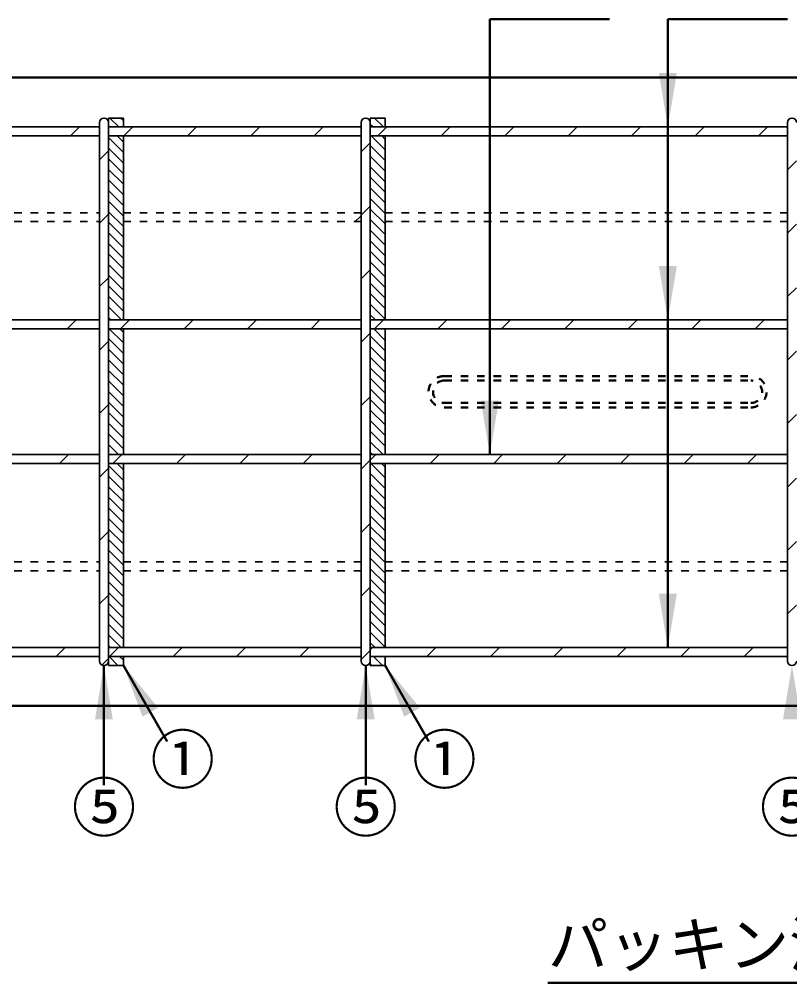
# Model space of a CAD drawing. Units: millimetres, scale not verified. Extents: x 100 to 4105, y 100 to 2870.
# Drawn here: x 3278 to 3793, y 1854 to 2498 of the extents above; entities that cross this region are included whole.
import ezdxf
from ezdxf.enums import TextEntityAlignment as Align

# ---------------------------------------------------------------- set-up
doc = ezdxf.new("R2010")
doc.units = ezdxf.units.MM
doc.header["$LTSCALE"] = 5
doc.linetypes.add('USER1', pattern=[2.2, 1, -1.2])
doc.layers.add('V-nasSTD', color=7, linetype='Continuous', lineweight=35)
doc.styles.add('ＭＳ ゴシック', font='')
doc.styles.get('ＭＳ ゴシック').set_extended_font_data('MS Gothic')

msp = doc.modelspace()

# ---------------------------------------------------------------- hatches: boundary and pattern name
at = {"layer": 'V-nasSTD'}
for points in [[(3717.761, 2461.614), (3711.761, 2425.614), (3705.761, 2461.614)], [(3717.761, 2332.614), (3711.761, 2296.614), (3705.761, 2332.614)], [(3598.761, 2242.614), (3592.761, 2206.614), (3586.761, 2242.614)], [(3717.761, 2113.614), (3711.761, 2077.614), (3705.761, 2113.614)], [(3340.761, 2029.614), (3334.761, 2065.614), (3328.761, 2029.614)], [(3370.957, 2037.437), (3347.761, 2065.614), (3360.565, 2031.437)], [(3515.761, 2029.614), (3509.761, 2065.614), (3503.761, 2029.614)], [(3545.957, 2037.437), (3522.761, 2065.614), (3535.565, 2031.437)], [(3800.761, 2029.614), (3794.761, 2065.614), (3788.761, 2029.614)]]:
    msp.add_hatch(color=256, dxfattribs=at).paths.add_polyline_path(points)

# ---------------------------------------------------------------- linework, layer by layer
at = {"layer": 'V-nasSTD', "lineweight": 50}
for p, q in [((3592.761, 2497.614), (3592.761, 2206.614)), ((3592.761, 2497.614), (3672.761, 2497.614)), ((3711.761, 2497.614), (3711.761, 2077.614)), ((3711.761, 2497.614), (3791.761, 2497.614)), ((3914.761, 2458.614), (1914.761, 2458.614)), ((3334.761, 1985.664), (3334.761, 2065.614)), ((3377.051, 2014.882), (3347.761, 2065.614)), ((3509.761, 1985.664), (3509.761, 2065.614)), ((3552.051, 2014.882), (3522.761, 2065.614)), ((1914.761, 2038.614), (3914.761, 2038.614)), ((3631.554, 1853.565), (3914.761, 1853.565))]:
    msp.add_line(p, q, dxfattribs=at)
at = {"layer": 'V-nasSTD'}
for p, q in [((3331.761, 2428.614), (3331.761, 2068.614)), ((3347.761, 2431.614), (3337.761, 2431.614)), ((3337.761, 2431.614), (3337.761, 2428.614)), ((3337.761, 2428.614), (3337.761, 2068.614)), ((3338.78, 2431.614), (3344.78, 2425.614)), ((3345.852, 2431.614), (3347.761, 2429.705)), ((3347.761, 2431.614), (3347.761, 2425.614)), ((3506.761, 2428.614), (3506.761, 2068.614)), ((3522.761, 2431.614), (3512.761, 2431.614)), ((3512.761, 2431.614), (3512.761, 2428.614)), ((3512.761, 2428.614), (3512.761, 2068.614)), ((3515.557, 2431.614), (3521.557, 2425.614)), ((3522.628, 2431.614), (3522.761, 2431.481)), ((3522.761, 2431.614), (3522.761, 2425.614)), ((3791.761, 2428.614), (3791.761, 2068.614)), ((3022.761, 2425.614), (3331.761, 2425.614)), ((3312.405, 2419.614), (3318.405, 2425.614)), ((3337.761, 2425.614), (3506.761, 2425.614)), ((3348.141, 2419.614), (3354.141, 2425.614)), ((3390.568, 2419.614), (3396.568, 2425.614)), ((3432.994, 2419.614), (3438.994, 2425.614)), ((3475.42, 2419.614), (3481.42, 2425.614)), ((3512.761, 2427.339), (3514.486, 2425.614)), ((3512.761, 2425.614), (3791.761, 2425.614)), ((3523.847, 2425.614), (3517.847, 2419.614)), ((3560.273, 2419.614), (3566.273, 2425.614)), ((3602.7, 2419.614), (3608.7, 2425.614)), ((3645.126, 2419.614), (3651.126, 2425.614)), ((3687.552, 2419.614), (3693.552, 2425.614)), ((3729.979, 2419.614), (3735.979, 2425.614)), ((3772.405, 2419.614), (3778.405, 2425.614)), ((3022.761, 2419.614), (3331.761, 2419.614)), ((3337.761, 2419.614), (3506.761, 2419.614)), ((3337.761, 2418.491), (3347.761, 2408.491)), ((3343.709, 2419.614), (3347.761, 2415.562)), ((3347.761, 2419.614), (3347.761, 2296.614)), ((3512.761, 2419.614), (3791.761, 2419.614)), ((3513.415, 2419.614), (3522.761, 2410.268)), ((3520.486, 2419.614), (3522.761, 2417.339)), ((3522.761, 2419.614), (3522.761, 2296.614)), ((3337.761, 2409.734), (3331.761, 2403.734)), ((3337.761, 2411.42), (3347.761, 2401.42)), ((3512.761, 2415.029), (3506.761, 2409.029)), ((3512.761, 2413.197), (3522.761, 2403.197)), ((3337.761, 2404.349), (3347.761, 2394.349)), ((3512.761, 2406.126), (3522.761, 2396.126)), ((3797.761, 2403.044), (3791.761, 2397.044)), ((3337.761, 2397.278), (3347.761, 2387.278)), ((3512.761, 2399.055), (3522.761, 2389.055)), ((3337.761, 2390.207), (3347.761, 2380.207)), ((3512.761, 2391.984), (3522.761, 2381.984)), ((3337.761, 2383.136), (3347.761, 2373.136)), ((3512.761, 2384.913), (3522.761, 2374.913)), ((3512.761, 2377.842), (3522.761, 2367.842)), ((3337.761, 2376.065), (3347.761, 2366.065)), ((3512.761, 2372.602), (3506.761, 2366.602)), ((3512.761, 2370.771), (3522.761, 2360.771)), ((3337.761, 2367.308), (3331.761, 2361.308)), ((3337.761, 2368.994), (3347.761, 2358.994)), ((3512.761, 2363.699), (3522.761, 2353.699)), ((3337.761, 2361.923), (3347.761, 2351.923)), ((3797.761, 2360.617), (3791.761, 2354.617)), ((3337.761, 2354.852), (3347.761, 2344.852)), ((3512.761, 2356.628), (3522.761, 2346.628)), ((3337.761, 2347.781), (3347.761, 2337.781)), ((3512.761, 2349.557), (3522.761, 2339.557)), ((3337.761, 2340.71), (3347.761, 2330.71)), ((3512.761, 2342.486), (3522.761, 2332.486)), ((3337.761, 2333.638), (3347.761, 2323.638)), ((3512.761, 2335.415), (3522.761, 2325.415)), ((3337.761, 2326.567), (3347.761, 2316.567)), ((3512.761, 2330.176), (3506.761, 2324.176)), ((3512.761, 2328.344), (3522.761, 2318.344)), ((3337.761, 2324.881), (3331.761, 2318.881)), ((3337.761, 2319.496), (3347.761, 2309.496)), ((3512.761, 2321.273), (3522.761, 2311.273)), ((3337.761, 2312.425), (3347.761, 2302.425)), ((3512.761, 2314.202), (3522.761, 2304.202)), ((3797.761, 2318.191), (3791.761, 2312.191)), ((3512.761, 2307.131), (3522.761, 2297.131)), ((3337.761, 2305.354), (3346.501, 2296.614)), ((3512.761, 2300.06), (3516.207, 2296.614)), ((3022.761, 2296.614), (3331.761, 2296.614)), ((3310.185, 2290.614), (3316.185, 2296.614)), ((3337.761, 2298.283), (3339.43, 2296.614)), ((3337.761, 2296.614), (3506.761, 2296.614)), ((3345.92, 2290.614), (3351.92, 2296.614)), ((3388.347, 2290.614), (3394.347, 2296.614)), ((3430.773, 2290.614), (3436.773, 2296.614)), ((3473.2, 2290.614), (3479.2, 2296.614)), ((3512.761, 2296.614), (3791.761, 2296.614)), ((3521.626, 2296.614), (3515.626, 2290.614)), ((3558.052, 2290.614), (3564.052, 2296.614)), ((3600.479, 2290.614), (3606.479, 2296.614)), ((3642.905, 2290.614), (3648.905, 2296.614)), ((3685.332, 2290.614), (3691.332, 2296.614)), ((3727.758, 2290.614), (3733.758, 2296.614)), ((3770.185, 2290.614), (3776.185, 2296.614)), ((3022.761, 2290.614), (3331.761, 2290.614)), ((3337.761, 2290.614), (3506.761, 2290.614)), ((3338.359, 2290.614), (3347.761, 2281.212)), ((3345.43, 2290.614), (3347.761, 2288.283)), ((3347.761, 2206.614), (3347.761, 2290.614)), ((3512.761, 2287.749), (3506.761, 2281.749)), ((3512.761, 2290.614), (3791.761, 2290.614)), ((3515.136, 2290.614), (3522.761, 2282.989)), ((3522.207, 2290.614), (3522.761, 2290.06)), ((3522.761, 2206.614), (3522.761, 2290.614)), ((3337.761, 2282.455), (3331.761, 2276.455)), ((3337.761, 2284.141), (3347.761, 2274.141)), ((3512.761, 2285.918), (3522.761, 2275.918)), ((3337.761, 2277.07), (3347.761, 2267.07)), ((3512.761, 2278.847), (3522.761, 2268.847)), ((3797.761, 2275.765), (3791.761, 2269.765)), ((3337.761, 2269.999), (3347.761, 2259.999)), ((3512.761, 2271.776), (3522.761, 2261.776)), ((3337.761, 2262.928), (3347.761, 2252.928)), ((3512.761, 2264.705), (3522.761, 2254.705)), ((3337.761, 2255.857), (3347.761, 2245.857)), ((3512.761, 2257.633), (3522.761, 2247.633)), ((3337.761, 2248.786), (3347.761, 2238.786)), ((3512.761, 2250.562), (3522.761, 2240.562)), ((3337.761, 2241.715), (3347.761, 2231.715)), ((3512.761, 2245.323), (3506.761, 2239.323)), ((3512.761, 2243.491), (3522.761, 2233.491)), ((3337.761, 2240.029), (3331.761, 2234.029)), ((3512.761, 2236.42), (3522.761, 2226.42)), ((3337.761, 2234.644), (3347.761, 2224.644)), ((3512.761, 2229.349), (3522.761, 2219.349)), ((3797.761, 2233.338), (3791.761, 2227.338)), ((3337.761, 2227.572), (3347.761, 2217.572)), ((3512.761, 2222.278), (3522.761, 2212.278)), ((3337.761, 2220.501), (3347.761, 2210.501)), ((3337.761, 2213.43), (3344.577, 2206.614)), ((3512.761, 2215.207), (3521.354, 2206.614)), ((3022.761, 2206.614), (3331.761, 2206.614)), ((3305.037, 2200.614), (3311.037, 2206.614)), ((3337.761, 2206.614), (3506.761, 2206.614)), ((3340.773, 2200.614), (3346.773, 2206.614)), ((3383.2, 2200.614), (3389.2, 2206.614)), ((3425.626, 2200.614), (3431.626, 2206.614)), ((3468.052, 2200.614), (3474.052, 2206.614)), ((3512.761, 2202.897), (3506.761, 2196.897)), ((3512.761, 2208.136), (3514.283, 2206.614)), ((3512.761, 2206.614), (3791.761, 2206.614)), ((3516.479, 2206.614), (3512.761, 2202.897)), ((3552.905, 2200.614), (3558.905, 2206.614)), ((3595.332, 2200.614), (3601.332, 2206.614)), ((3637.758, 2200.614), (3643.758, 2206.614)), ((3680.185, 2200.614), (3686.185, 2206.614)), ((3722.611, 2200.614), (3728.611, 2206.614)), ((3765.037, 2200.614), (3771.037, 2206.614)), ((3022.761, 2200.614), (3331.761, 2200.614)), ((3337.761, 2197.602), (3331.761, 2191.602)), ((3337.761, 2200.614), (3506.761, 2200.614)), ((3337.761, 2199.288), (3347.761, 2189.288)), ((3343.506, 2200.614), (3347.761, 2196.359)), ((3347.761, 2200.614), (3347.761, 2077.614)), ((3512.761, 2200.614), (3791.761, 2200.614)), ((3513.212, 2200.614), (3522.761, 2191.065)), ((3520.283, 2200.614), (3522.761, 2198.136)), ((3522.761, 2200.614), (3522.761, 2077.614)), ((3337.761, 2192.217), (3347.761, 2182.217)), ((3512.761, 2193.994), (3522.761, 2183.994)), ((3797.761, 2190.912), (3791.761, 2184.912)), ((3337.761, 2185.146), (3347.761, 2175.146)), ((3512.761, 2186.923), (3522.761, 2176.923)), ((3337.761, 2178.075), (3347.761, 2168.075)), ((3512.761, 2179.852), (3522.761, 2169.852)), ((3337.761, 2171.004), (3347.761, 2161.004)), ((3512.761, 2172.781), (3522.761, 2162.781)), ((3512.761, 2165.71), (3522.761, 2155.71)), ((3337.761, 2163.933), (3347.761, 2153.933)), ((3512.761, 2160.47), (3506.761, 2154.47)), ((3512.761, 2158.638), (3522.761, 2148.638)), ((3337.761, 2155.176), (3331.761, 2149.176)), ((3337.761, 2156.862), (3347.761, 2146.862)), ((3512.761, 2151.567), (3522.761, 2141.567)), ((3337.761, 2149.791), (3347.761, 2139.791)), ((3797.761, 2148.485), (3791.761, 2142.485)), ((3337.761, 2142.72), (3347.761, 2132.72)), ((3512.761, 2144.496), (3522.761, 2134.496)), ((3337.761, 2135.649), (3347.761, 2125.649)), ((3512.761, 2137.425), (3522.761, 2127.425)), ((3337.761, 2128.578), (3347.761, 2118.578)), ((3512.761, 2130.354), (3522.761, 2120.354)), ((3337.761, 2121.506), (3347.761, 2111.506)), ((3512.761, 2123.283), (3522.761, 2113.283)), ((3337.761, 2112.749), (3331.761, 2106.749)), ((3337.761, 2114.435), (3347.761, 2104.435)), ((3512.761, 2118.044), (3506.761, 2112.044)), ((3512.761, 2116.212), (3522.761, 2106.212)), ((3337.761, 2107.364), (3347.761, 2097.364)), ((3512.761, 2109.141), (3522.761, 2099.141)), ((3797.761, 2106.059), (3791.761, 2100.059)), ((3337.761, 2100.293), (3347.761, 2090.293)), ((3512.761, 2102.07), (3522.761, 2092.07)), ((3337.761, 2093.222), (3347.761, 2083.222)), ((3512.761, 2094.999), (3522.761, 2084.999)), ((3512.761, 2087.928), (3522.761, 2077.928)), ((3337.761, 2086.151), (3346.298, 2077.614)), ((3512.761, 2080.857), (3516.004, 2077.614)), ((3022.761, 2077.614), (3331.761, 2077.614)), ((3302.817, 2071.614), (3308.817, 2077.614)), ((3337.761, 2079.08), (3339.227, 2077.614)), ((3337.761, 2077.614), (3506.761, 2077.614)), ((3338.552, 2071.614), (3344.552, 2077.614)), ((3380.979, 2071.614), (3386.979, 2077.614)), ((3423.405, 2071.614), (3429.405, 2077.614)), ((3465.832, 2071.614), (3471.832, 2077.614)), ((3512.761, 2075.617), (3506.761, 2069.617)), ((3512.761, 2077.614), (3791.761, 2077.614)), ((3514.258, 2077.614), (3512.761, 2076.117)), ((3550.685, 2071.614), (3556.685, 2077.614)), ((3593.111, 2071.614), (3599.111, 2077.614)), ((3635.537, 2071.614), (3641.537, 2077.614)), ((3677.964, 2071.614), (3683.964, 2077.614)), ((3720.39, 2071.614), (3726.39, 2077.614)), ((3762.817, 2071.614), (3768.817, 2077.614)), ((3022.761, 2071.614), (3331.761, 2071.614)), ((3337.761, 2070.323), (3333.386, 2065.948)), ((3337.761, 2071.614), (3506.761, 2071.614)), ((3337.761, 2065.614), (3337.761, 2068.614)), ((3338.156, 2071.614), (3344.156, 2065.614)), ((3345.227, 2071.614), (3347.761, 2069.08)), ((3347.761, 2065.614), (3347.761, 2071.614)), ((3512.761, 2071.614), (3791.761, 2071.614)), ((3512.761, 2065.614), (3512.761, 2068.614)), ((3514.933, 2071.614), (3520.933, 2065.614)), ((3522.504, 2071.614), (3522.761, 2071.357)), ((3522.761, 2065.614), (3522.761, 2071.614)), ((3337.761, 2065.614), (3347.761, 2065.614)), ((3347.195, 2065.614), (3347.761, 2066.181)), ((3512.761, 2066.715), (3513.862, 2065.614)), ((3512.761, 2065.614), (3522.761, 2065.614))]:
    msp.add_line(p, q, dxfattribs=at)
at = {"layer": 'V-nasSTD', "linetype": 'USER1'}
for p, q in [((3032.761, 2368.326), (3331.761, 2368.326)), ((3347.761, 2368.326), (3506.761, 2368.326)), ((3502.805, 2362.326), (3506.761, 2366.282)), ((3522.761, 2368.326), (3791.761, 2368.326)), ((3032.761, 2362.326), (3331.761, 2362.326)), ((3347.761, 2362.326), (3506.761, 2362.326)), ((3522.761, 2362.326), (3791.761, 2362.326)), ((3032.761, 2134.902), (3331.761, 2134.902)), ((3347.761, 2134.902), (3506.761, 2134.902)), ((3522.761, 2134.902), (3791.761, 2134.902)), ((3032.761, 2128.902), (3331.761, 2128.902)), ((3347.761, 2128.902), (3506.761, 2128.902)), ((3522.761, 2128.902), (3791.761, 2128.902))]:
    msp.add_line(p, q, dxfattribs=at)
at = {"layer": 'V-nasSTD', "linetype": 'USER1', "lineweight": 50}
for p, q in [((3562.261, 2259.114), (3767.261, 2259.114)), ((3562.261, 2256.114), (3767.261, 2256.114)), ((3562.261, 2241.114), (3767.261, 2241.114)), ((3562.261, 2238.114), (3767.261, 2238.114))]:
    msp.add_line(p, q, dxfattribs=at)
at = {"layer": 'V-nasSTD'}
for centre, start, end in [((3334.761, 2428.614), 0, 180), ((3509.761, 2428.614), 0, 180), ((3794.761, 2428.614), 0, 180), ((3334.761, 2068.614), 180, 0), ((3509.761, 2068.614), 180, 0), ((3794.761, 2068.614), 180, 0)]:
    msp.add_arc(centre, 3, start, end, dxfattribs=at)
at = {"layer": 'V-nasSTD', "linetype": 'USER1', "lineweight": 50}
for centre, radius, start, end in [((3562.261, 2248.614), 10.5, 90, 270), ((3562.261, 2248.614), 7.5, 90, 270), ((3767.261, 2248.614), 10.5, 270, 90), ((3767.261, 2248.614), 7.5, 270, 90)]:
    msp.add_arc(centre, radius, start, end, dxfattribs=at)

# ---------------------------------------------------------------- texts
at = {"layer": 'V-nasSTD', "style": 'ＭＳ ゴシック'}
for s, height, p in [('①', 31.67, (3365.814, 2018.533)), ('①', 31.67, (3540.814, 2018.533)), ('⑤', 31.67, (3313.198, 1986.514)), ('⑤', 31.67, (3488.198, 1986.514)), ('⑤', 31.67, (3773.198, 1986.514)), ('パッキン溝無し', 29.56, (3631.554, 1893.885))]:
    msp.add_text(s, height=height, dxfattribs=at).set_placement(p, align=Align.TOP_LEFT)

doc.saveas('drawing.dxf')
